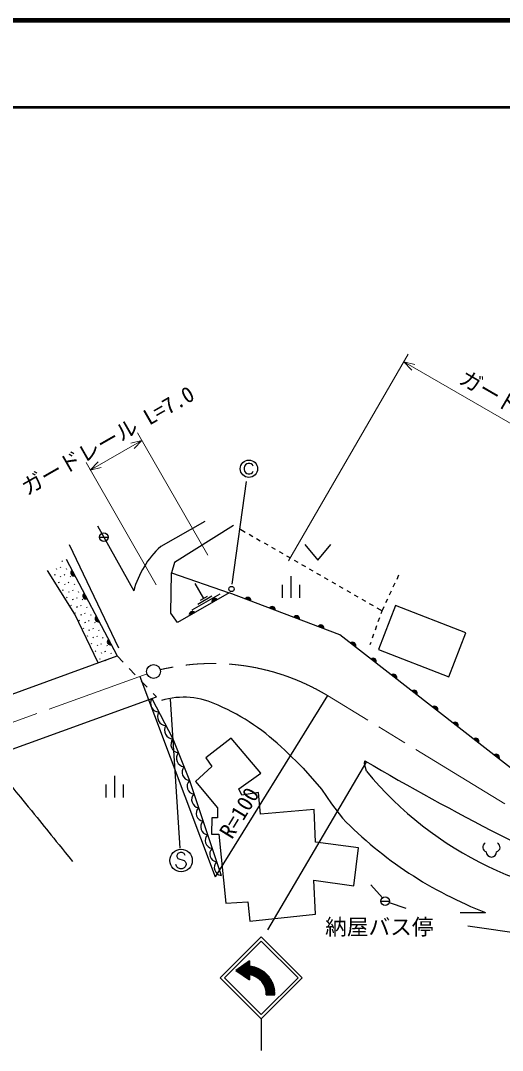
# Model space of a CAD drawing. Units: millimetres, scale not verified. Extents: x 40000 to 680000, y 20000 to 380000.
# Drawn here: x 447045 to 502620, y 261252 to 380000 of the extents above; entities that cross this region are included whole.
import ezdxf
from ezdxf.enums import TextEntityAlignment as Align

# ---------------------------------------------------------------- set-up
doc = ezdxf.new("R2010")
doc.units = ezdxf.units.MM
doc.header["$LTSCALE"] = 1000
doc.linetypes.add('CHAIN', pattern=[18.5, 12, -1.5, 3.5, -1.5])
for name, color, linetype, lineweight in [('M-BGD', 7, 'Continuous', 25), ('M-BMK', 2, 'CHAIN', 13), ('M-BMK-SRVR', 3, 'Continuous', 25), ('M-STR-HTXT', 7, 'Continuous', 13), ('M-STR-STR1', 1, 'Continuous', 25), ('M-STR-STRC', 7, 'Continuous', 25), ('M-TTL', 2, 'Continuous', 140), ('M-TTL-LINE', 7, 'Continuous', 50)]:
    doc.layers.add(name, color=color, linetype=linetype, lineweight=lineweight)
doc.styles.add('ＭＳ ゴシック', font='')
doc.styles.get('ＭＳ ゴシック').set_extended_font_data('MS Gothic')

msp = doc.modelspace()

# ---------------------------------------------------------------- linework, layer by layer
at = {"layer": 'M-BGD'}
for p, q in [((468307, 322246), (463206, 319345)), ((455906, 321754), (460094, 314244)), ((472340, 321382), (472958, 321026)), ((473392, 320777), (473825, 320527)), ((458366, 307652), (452701, 319532)), ((456146, 320429), (457146, 320429)), ((474259, 320278), (474692, 320029)), ((475126, 319780), (475559, 319531)), ((479846, 319572), (481346, 317772)), ((481346, 317772), (482846, 319572)), ((475993, 319281), (476426, 319032)), ((476859, 318783), (477293, 318534)), ((477726, 318285), (478160, 318035)), ((451820, 317699), (451867, 317611)), ((452285, 317889), (458200, 306750)), ((478593, 317786), (479027, 317537)), ((479460, 317288), (479894, 317039)), ((450943, 316155), (450991, 316066)), ((451148, 316831), (451196, 316743)), ((451613, 317023), (451660, 316935)), ((451620, 315950), (451667, 315861)), ((452082, 316140), (452129, 316052)), ((452289, 316816), (452336, 316728)), ((452758, 315933), (452805, 315844)), ((478223, 315921), (478223, 313421)), ((480327, 316789), (480761, 316540)), ((481194, 316291), (481628, 316042)), ((490462, 315603), (490690, 316089)), ((451415, 315273), (451462, 315185)), ((452092, 315068), (452139, 314980)), ((452551, 315257), (452598, 315168)), ((453227, 315050), (453274, 314961)), ((468178, 313364), (467188, 315091)), ((477223, 314921), (477223, 313421)), ((479223, 314921), (479223, 313421)), ((482061, 315793), (482495, 315543)), ((482928, 315294), (483362, 315045)), ((483795, 314796), (484228, 314547)), ((490038, 314698), (490250, 315150)), ((451887, 314391), (451934, 314303)), ((452359, 313509), (452406, 313421)), ((452564, 314186), (452611, 314098)), ((453020, 314373), (453067, 314285)), ((453696, 314166), (453743, 314078)), ((470044, 313860), (466806, 312005)), ((469111, 313612), (467492, 312684)), ((468583, 313596), (467773, 313132)), ((484662, 314297), (485095, 314048)), ((485529, 313799), (485962, 313550)), ((489613, 313792), (489826, 314245)), ((452830, 312628), (452877, 312539)), ((453035, 313304), (453082, 313216)), ((453489, 313490), (453536, 313402)), ((453507, 312422), (453554, 312334)), ((453958, 312607), (454005, 312519)), ((454165, 313283), (454212, 313195)), ((454634, 312400), (454681, 312312)), ((486396, 313301), (486829, 313051)), ((487263, 312802), (487696, 312553)), ((488748, 311948), (488976, 312434)), ((489189, 312887), (489401, 313340)), ((453302, 311746), (453349, 311658)), ((453979, 311541), (454026, 311453)), ((454427, 311724), (454474, 311636)), ((455103, 311517), (455150, 311428)), ((465160, 310600), (464388, 311682)), ((488130, 312304), (488748, 311948)), ((488308, 310702), (488475, 311173)), ((488641, 311645), (488748, 311948)), ((453774, 310864), (453821, 310776)), ((454245, 309982), (454292, 309894)), ((454450, 310659), (454497, 310571)), ((454896, 310841), (454943, 310752)), ((455365, 309957), (455412, 309869)), ((455572, 310634), (455619, 310545)), ((487975, 309759), (488142, 310230)), ((454717, 309100), (454764, 309012)), ((454922, 309777), (454969, 309689)), ((455394, 308895), (455441, 308807)), ((455834, 309074), (455881, 308986)), ((456041, 309750), (456088, 309662)), ((456510, 308867), (456557, 308779)), ((487642, 308816), (487808, 309287)), ((455189, 308219), (455236, 308131)), ((455865, 308014), (455913, 307925)), ((456303, 308191), (456350, 308103)), ((456979, 307984), (457026, 307896)), ((487368, 308041), (487475, 308344)), ((455660, 307337), (455708, 307249)), ((456132, 306455), (456179, 306367)), ((456337, 307132), (456384, 307044)), ((456772, 307308), (456819, 307220)), ((457448, 307101), (457495, 307012)), ((456809, 306250), (456856, 306162)), ((457869, 292904), (457869, 290404)), ((456869, 291904), (456869, 290404)), ((458869, 291904), (458869, 290404)), ((488771, 278832), (487445, 280329)), ((488602, 278457), (489602, 278457)), ((489576, 278296), (491469, 277652)), ((497763, 277155), (500688, 277155)), ((506083, 274502), (498650, 275594))]:
    msp.add_line(p, q, dxfattribs=at)
for points in [[(471617, 321766), (464809, 317508), (464458, 316315)], [(456009, 305955), (453291, 311572), (450156, 316603)], [(464388, 311682), (464458, 316315), (471111, 314011)], [(505838, 292068), (483860, 309186), (471111, 314011), (465160, 310600)], [(462186, 301817), (464603, 297161), (466512, 292362), (470171, 281422)], [(477507, 295867), (479651, 293808), (481741, 291359), (482919, 289683), (484161, 288019)]]:
    msp.add_lwpolyline(points, dxfattribs=at)
for points in [[(488329, 307487), (496440, 304336), (498403, 309390), (490292, 312541)], [(469121, 293989), (467226, 292257), (469752, 289239), (469776, 288069), (469089, 288051), (469079, 286179), (469911, 286200), (470712, 278246), (473255, 278387), (473473, 276141), (481061, 276944), (480874, 280890), (485476, 280220), (486022, 284618), (481061, 285273), (480898, 289024), (474720, 288510), (474479, 290996), (472545, 290684), (472201, 291422), (474752, 293213), (471331, 297252), (468423, 294986)]]:
    msp.add_lwpolyline(points, close=True, dxfattribs=at)
for centre in [(456646, 320429), (489102, 278457)]:
    msp.add_circle(centre, 500, dxfattribs=at)
for centre, radius, start, end in [((470331, 311498), 10598, 132.24073, 164.98522), ((453180, 316320), 354, 126.76722, 289.1724), ((453180, 316320), 283, 128.99126, 286.94836), ((453180, 316320), 212, 132.73759, 283.20204), ((453180, 316320), 142, 140.44932, 275.49031), ((453180, 316320), 100, 150.76698, 265.17264), ((454587, 313670), 354, 126.76722, 289.1724), ((454587, 313670), 283, 128.99126, 286.94836), ((454587, 313670), 212, 132.73759, 283.20204), ((454587, 313670), 142, 140.44932, 275.49031), ((454587, 313670), 100, 150.76698, 265.17264), ((469464, 313004), 354, 38.61411, 201.01929), ((469464, 313004), 283, 40.83815, 198.79525), ((469464, 313004), 212, 44.58448, 195.04893), ((469464, 313004), 142, 52.29621, 187.3372), ((469464, 313004), 100, 62.61387, 177.01953), ((473258, 313140), 354, 348.07112, 150.47629), ((473258, 313140), 283, 350.29515, 148.25225), ((473258, 313140), 212, 354.04148, 144.50593), ((473258, 313140), 142, 1.75321, 136.7942), ((473258, 313140), 100, 12.07087, 126.47654), ((476064, 312079), 354, 348.07112, 150.47629), ((476064, 312079), 283, 350.29515, 148.25225), ((455994, 311020), 354, 126.76722, 289.1724), ((455994, 311020), 283, 128.99126, 286.94836), ((455994, 311020), 212, 132.73759, 283.20204), ((466861, 311512), 354, 38.61411, 201.01929), ((466861, 311512), 283, 40.83815, 198.79525), ((466861, 311512), 212, 44.58448, 195.04893), ((466861, 311512), 142, 52.29621, 187.3372), ((466861, 311512), 100, 62.61387, 177.01953), ((476064, 312079), 212, 354.04148, 144.50593), ((476064, 312079), 142, 1.75321, 136.7942), ((476064, 312079), 100, 12.07087, 126.47654), ((478870, 311017), 354, 348.07112, 150.47629), ((478870, 311017), 283, 350.29515, 148.25225), ((478870, 311017), 212, 354.04148, 144.50593), ((478870, 311017), 142, 1.75321, 136.7942), ((455994, 311020), 142, 140.44932, 275.49031), ((455994, 311020), 100, 150.76698, 265.17264), ((478870, 311017), 100, 12.07087, 126.47654), ((481675, 309955), 354, 348.07112, 150.47629), ((481675, 309955), 283, 350.29515, 148.25225), ((481675, 309955), 212, 354.04148, 144.50593), ((481675, 309955), 142, 1.75321, 136.7942), ((481675, 309955), 100, 12.07087, 126.47654), ((457401, 308371), 354, 126.76722, 289.1724), ((457401, 308371), 283, 128.99126, 286.94836), ((457401, 308371), 212, 132.73759, 283.20204), ((457401, 308371), 142, 140.44932, 275.49031), ((457401, 308371), 100, 150.76698, 265.17264), ((485349, 307958), 354, 330.88163, 133.28681), ((485349, 307958), 283, 333.10567, 131.06277), ((485349, 307958), 212, 336.85199, 127.31644), ((485349, 307958), 142, 344.56372, 119.60471), ((485349, 307958), 100, 354.88139, 109.28705), ((487716, 306115), 354, 330.88163, 133.28681), ((487716, 306115), 283, 333.10567, 131.06277), ((487716, 306115), 212, 336.85199, 127.31644), ((487716, 306115), 142, 344.56372, 119.60471), ((487716, 306115), 100, 354.88139, 109.28705), ((490082, 304271), 354, 330.88163, 133.28681), ((490082, 304271), 283, 333.10567, 131.06277), ((490082, 304271), 212, 336.85199, 127.31644), ((490082, 304271), 142, 344.56372, 119.60471), ((490082, 304271), 100, 354.88139, 109.28705), ((463046, 301278), 1015, 147.90287, 266.94916), ((465879, 293069), 8910, 63.5455, 106.94974), ((492449, 302428), 354, 330.88163, 133.28681), ((492449, 302428), 283, 333.10567, 131.06277), ((492449, 302428), 212, 336.85199, 127.31644), ((492449, 302428), 142, 344.56372, 119.60471), ((492449, 302428), 100, 354.88139, 109.28705), ((459429, 277384), 25854, 45.63541, 66.23375), ((494816, 300584), 354, 330.88163, 133.28681), ((494816, 300584), 283, 333.10567, 131.06277), ((494816, 300584), 212, 336.85199, 127.31644), ((494816, 300584), 142, 344.56372, 119.60471), ((494816, 300584), 100, 354.88139, 109.28705), ((463851, 299726), 1015, 147.90287, 266.94916), ((464657, 298174), 1015, 147.90287, 266.94916), ((497183, 298741), 354, 330.88163, 133.28681), ((497183, 298741), 283, 333.10567, 131.06277), ((497183, 298741), 212, 336.85199, 127.31644), ((497183, 298741), 142, 344.56372, 119.60471), ((497183, 298741), 100, 354.88139, 109.28705), ((465377, 296542), 991, 141.39158, 262.00744), ((499549, 296897), 354, 330.88163, 133.28681), ((499549, 296897), 283, 333.10567, 131.06277), ((499549, 296897), 212, 336.85199, 127.31644), ((499549, 296897), 142, 344.56372, 119.60471), ((499549, 296897), 100, 354.88139, 109.28705), ((466013, 294943), 991, 141.39158, 262.00744), ((501916, 295054), 354, 330.88163, 133.28681), ((501916, 295054), 283, 333.10567, 131.06277), ((501916, 295054), 212, 336.85199, 127.31644), ((501916, 295054), 142, 344.56372, 119.60471), ((501916, 295054), 100, 354.88139, 109.28705), ((466650, 293344), 991, 141.39158, 262.00744), ((467180, 291717), 929, 135.9945, 260.98972), ((467703, 290154), 929, 135.9945, 260.98972), ((468226, 288591), 929, 135.9945, 260.98972), ((468748, 287028), 929, 135.9945, 260.98972), ((517482, 320703), 46674, 224.44651, 248.91119), ((469271, 285465), 929, 135.9945, 260.98972), ((500883, 284672), 536, 116.08703, 255.33416), ((501812, 284672), 536, 284.66584, 63.91297), ((469794, 283902), 929, 135.9945, 260.98972), ((501348, 284153), 600, 180, 0), ((470316, 282339), 929, 135.9945, 260.98972)]:
    msp.add_arc(centre, radius, start, end, dxfattribs=at)
msp.add_open_spline([(443277, 294975), (445549, 292245), (446126, 291549), (447934, 289339), (449943, 286884), (450570, 286100), (453040, 283022)], degree=3, knots=[0, 0, 0, 0, 1, 1, 1, 2, 2, 2, 2], dxfattribs=at)
at = {"layer": 'M-BMK'}
for p, q in [((461634, 304677), (386234, 277510)), ((502894, 289692), (482434, 302173))]:
    msp.add_line(p, q, dxfattribs=at)
msp.add_arc((469185, 280261), 25606, 58.84082, 103.60594, dxfattribs=at)
at = {"layer": 'M-BMK-SRVR'}
for p in [(460807, 304379), (482434, 302173)]:
    msp.add_line(p, (469497, 281251), dxfattribs=at)
msp.add_circle((462387, 304948), 800, dxfattribs=at)
at = {"layer": 'M-STR-HTXT'}
for p, q in [((477959, 317701), (491765, 341526)), ((491263, 340660), (523183, 322164)), ((491263, 340660), (492157, 339709)), ((491263, 340660), (492533, 340358)), ((455087, 328175), (461039, 331586)), ((461039, 331586), (459768, 331290)), ((461039, 331586), (460141, 330639)), ((468625, 318349), (460542, 332454)), ((462674, 314938), (454590, 329043)), ((455087, 328175), (455985, 329122)), ((455087, 328175), (456358, 328471))]:
    msp.add_line(p, q, dxfattribs=at)
at = {"layer": 'M-STR-STR1'}
for p, q in [((398110, 284938), (458200, 306750)), ((458200, 306750), (458889, 306025)), ((459577, 305299), (460265, 304574)), ((460954, 303848), (461642, 303123)), ((403380, 280537), (462703, 302004)), ((462330, 302397), (462703, 302004))]:
    msp.add_line(p, q, dxfattribs=at)
at = {"layer": 'M-STR-STRC'}
for p, q in [((472878, 328626), (472828, 328426)), ((472828, 328426), (472828, 328226)), ((472828, 328226), (472878, 328026)), ((472978, 328776), (472878, 328626)), ((472878, 328026), (472978, 327876)), ((473128, 328876), (472978, 328776)), ((472978, 327876), (473128, 327776)), ((473278, 328926), (473128, 328876)), ((473128, 327776), (473278, 327726)), ((473478, 328926), (473278, 328926)), ((473628, 328876), (473478, 328926)), ((473478, 327726), (473628, 327776)), ((473778, 328776), (473628, 328876)), ((473628, 327776), (473778, 327876)), ((473878, 328626), (473778, 328776)), ((473778, 327876), (473878, 328026)), ((471433, 314995), (473117, 326858)), ((473278, 327726), (473478, 327726)), ((464307, 301742), (465413, 284581)), ((475553, 275138), (486977, 294563)), ((465200, 283970), (465082, 283734)), ((465436, 284089), (465200, 283970)), ((465673, 284089), (465436, 284089)), ((465909, 283970), (465673, 284089)), ((466027, 283734), (465909, 283970)), ((465082, 282434), (464964, 282670)), ((465082, 283734), (465082, 283616)), ((465082, 283616), (465200, 283379)), ((465200, 283379), (465909, 283143)), ((465909, 283143), (466027, 283025)), ((466027, 283025), (466145, 282789)), ((466145, 282670), (466027, 282434)), ((466145, 282789), (466145, 282670)), ((465200, 282316), (465082, 282434)), ((465436, 282198), (465200, 282316)), ((465673, 282198), (465436, 282198)), ((465909, 282316), (465673, 282198)), ((466027, 282434), (465909, 282316)), ((470065, 269625), (474803, 274362)), ((474803, 274362), (479540, 269625)), ((470560, 269625), (474803, 273867)), ((474803, 273867), (479045, 269625)), ((473431, 271562), (471867, 270476)), ((472001, 270383), (472609, 270991)), ((472084, 270325), (473071, 271312)), ((472168, 270267), (473431, 271530)), ((472251, 270209), (473431, 271389)), ((473431, 269600), (472273, 270758)), ((472335, 270151), (473431, 271248)), ((473431, 269741), (472356, 270816)), ((472418, 270093), (473431, 271106)), ((473431, 269883), (472440, 270874)), ((472502, 270035), (473444, 270978)), ((473490, 269965), (472523, 270932)), ((472585, 269978), (473571, 270963)), ((473666, 269930), (472607, 270990)), ((472669, 269920), (473694, 270945)), ((473865, 269873), (472690, 271048)), ((472752, 269862), (473812, 270922)), ((474102, 269777), (472774, 271106)), ((472835, 269804), (473928, 270896)), ((474442, 269579), (472857, 271164)), ((472919, 269746), (474039, 270866)), ((476388, 267774), (472941, 271222)), ((473002, 269688), (474147, 270833)), ((476384, 267920), (473024, 271280)), ((473086, 269630), (474253, 270797)), ((473431, 271014), (473108, 271338)), ((473431, 271156), (473191, 271396)), ((473431, 271297), (473274, 271453)), ((473431, 271438), (473358, 271511)), ((473431, 271562), (473431, 270979)), ((476372, 268073), (473470, 270975)), ((473552, 269954), (474355, 270757)), ((476352, 268235), (473632, 270955)), ((476321, 268407), (473804, 270924)), ((476276, 268593), (473990, 270880)), ((476214, 268796), (474193, 270817)), ((470065, 269625), (474803, 264887)), ((470560, 269625), (474803, 265382)), ((471867, 270476), (473431, 269390)), ((471917, 270441), (472146, 270669)), ((472266, 270199), (471939, 270526)), ((472729, 269877), (472023, 270584)), ((473192, 269556), (472106, 270642)), ((473431, 269459), (472190, 270700)), ((473169, 269572), (473431, 269833)), ((473253, 269514), (473431, 269692)), ((473431, 269973), (473431, 269390)), ((473669, 269930), (474454, 270716)), ((473780, 269900), (474551, 270671)), ((473887, 269865), (474645, 270624)), ((473990, 269827), (474737, 270574)), ((474088, 269784), (474826, 270522)), ((474183, 269737), (474913, 270467)), ((474274, 269687), (474998, 270410)), ((474362, 269633), (475080, 270351)), ((476126, 269026), (474423, 270729)), ((474446, 269576), (475160, 270290)), ((474527, 269515), (475238, 270226)), ((474605, 269452), (475313, 270160)), ((474679, 269385), (475387, 270092)), ((475993, 269301), (474698, 270596)), ((474751, 269315), (475458, 270022)), ((474803, 265382), (479045, 269625)), ((474803, 264887), (479540, 269625)), ((474819, 269242), (475527, 269950)), ((474884, 269165), (475594, 269875)), ((474946, 269086), (475659, 269798)), ((475005, 269003), (475721, 269719)), ((475060, 268917), (475781, 269638)), ((475737, 269698), (475095, 270340)), ((473336, 269456), (473431, 269551)), ((473420, 269398), (473431, 269409)), ((476353, 267668), (474976, 269045)), ((475112, 268827), (475839, 269554)), ((475160, 268734), (475895, 269469)), ((476212, 267668), (475174, 268705)), ((475205, 268637), (475948, 269381)), ((475245, 268537), (475999, 269290)), ((476070, 267668), (475270, 268468)), ((475282, 268432), (476047, 269197)), ((475314, 268322), (476093, 269101)), ((475341, 268208), (476136, 269003)), ((475362, 268088), (476176, 268902)), ((475378, 267962), (476214, 268798)), ((475387, 267830), (476248, 268691)), ((475387, 267689), (476280, 268581)), ((475508, 267668), (476308, 268468)), ((475929, 267668), (475327, 268270)), ((475787, 267668), (475362, 268094)), ((475646, 267668), (475381, 267933)), ((475387, 267668), (476387, 267668)), ((475505, 267668), (475388, 267784)), ((475649, 267668), (476332, 268350)), ((475791, 267668), (476352, 268229)), ((475932, 267668), (476369, 268104)), ((476074, 267668), (476380, 267975)), ((476215, 267668), (476387, 267840)), ((476356, 267668), (476388, 267699)), ((474803, 264887), (474803, 261252))]:
    msp.add_line(p, q, dxfattribs=at)
msp.add_lwpolyline([(486950, 293452), (486694, 294284), (486770, 294651)], dxfattribs=at)
for centre, radius in [((473378, 328326), 1000), ((471375, 314456), 305), ((465554, 283143), 1300)]:
    msp.add_circle(centre, radius, dxfattribs=at)
for centre, radius, start, end in [((648529, 570340), 319641, 239.59788, 245.9609), ((518757, 319586), 41166, 219.40837, 269.39254), ((473146, 267749), 3242, 358.56476, 84.95584), ((473146, 267749), 2242, 357.9245, 82.69614)]:
    msp.add_arc(centre, radius, start, end, dxfattribs=at)
at = {"layer": 'M-TTL'}
msp.add_line((680000, 380000), (40000, 380000), dxfattribs=at)
at = {"layer": 'M-TTL-LINE'}
msp.add_line((40000, 370000), (680000, 370000), dxfattribs=at)

# ---------------------------------------------------------------- texts
at = {"layer": 'M-BGD', "style": 'ＭＳ ゴシック'}
msp.add_text('納屋バス停', height=1833, dxfattribs=at).set_placement((482172, 274031), align=Align.BOTTOM_LEFT)
at = {"layer": 'M-BMK-SRVR', "style": 'ＭＳ ゴシック'}
msp.add_text('R=100', height=1833, rotation=58.785, dxfattribs=at).set_placement((470645, 285980), align=Align.MIDDLE_LEFT)
at = {"layer": 'M-STR-HTXT', "style": 'ＭＳ ゴシック'}
for s, rotation, p in [('ガードレール L=37.0', 329.909, (507474, 331845)), ('ガードレール L=7.0', 29.817, (457815, 330314))]:
    msp.add_text(s, height=1833, rotation=rotation, dxfattribs=at).set_placement(p, align=Align.BOTTOM_CENTER)

doc.saveas('drawing.dxf')
